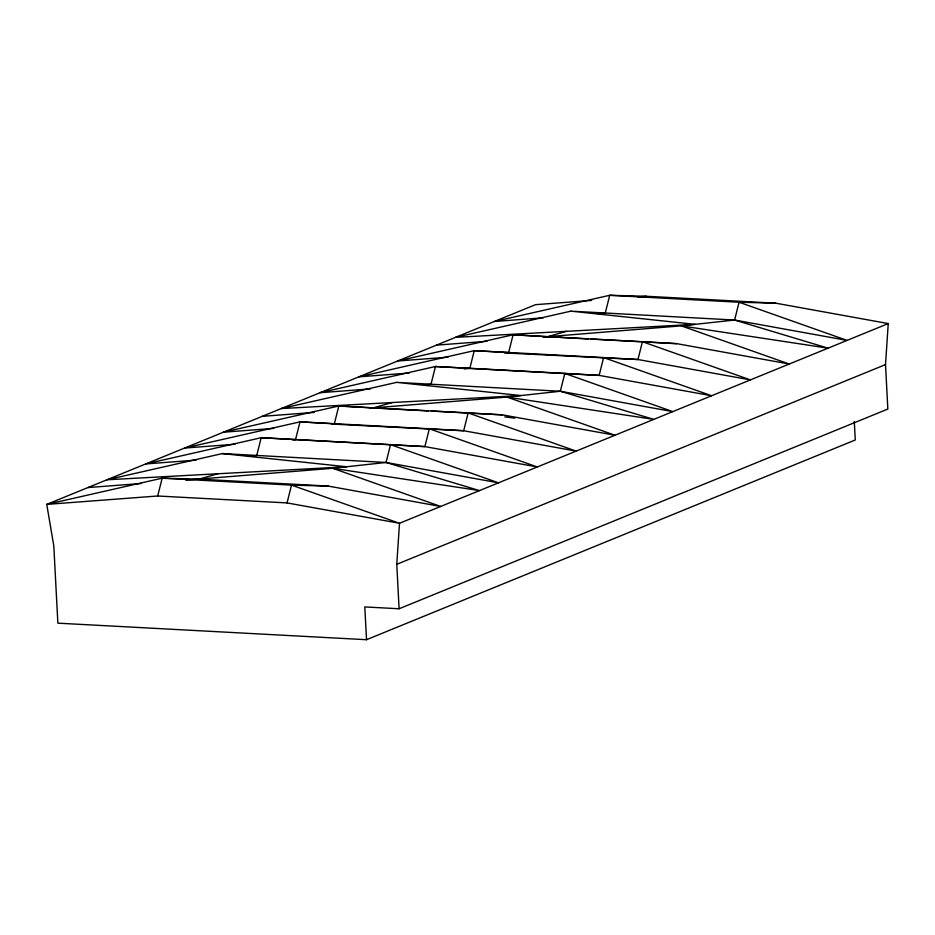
<?xml version="1.0" encoding="UTF-8"?>
<svg xmlns="http://www.w3.org/2000/svg" width="935" height="935" viewBox="0 0 935 935"><rect width="100%" height="100%" fill="white"/><g stroke="black" fill="none" stroke-linecap="round" stroke-linejoin="round"><path stroke-width="1.4" d="M399.093 608.767L396.767 564.308L399.502 523.284L888.25 323.568L885.515 364.592L887.841 409.051L399.093 608.767L364.802 606.932L366.52 639.704L57.865 623.166L53.809 545.935L46.75 504.386L535.498 304.67L591.691 300.416M328.232 486.083L291.51 485.113L162.164 478.182L46.75 504.386L157.699 495.994L162.164 478.182L198.898 479.152L328.232 486.083L440.689 506.443L332.696 468.283L185.925 480.134M287.045 502.913L291.51 485.113L399.502 523.284L287.045 502.913L157.699 495.994M222.366 453.58L346.64 466.764L106.952 479.784L222.366 453.58L386.061 462.463L479.503 490.583L332.696 468.283L386.061 462.463L390.526 444.651L424.876 446.603L537.333 466.962L429.34 428.791L299.995 421.86L184.581 448.064L235.012 444.242M370.283 408.163L506.969 397.071L560.334 391.251L564.787 373.439L599.148 375.391L711.605 395.75L603.601 357.579L474.267 350.648L358.853 376.852L409.285 373.03M543.106 337.056L681.241 325.859L734.606 320.039L739.059 302.227L775.793 303.197L888.25 323.568M396.767 564.308L885.515 364.592M366.52 639.704L855.268 439.988L854.298 421.463M448.099 357.17L397.667 360.992L513.081 334.788L547.431 336.74L566.446 331.329M273.826 428.382L223.395 432.204L338.809 406L373.158 407.94L392.174 402.541M198.898 479.152L217.902 473.753M570.899 311.156L455.497 337.36L695.184 324.34L570.899 311.156L734.606 320.039L847.063 340.398L739.059 302.227L609.713 295.296L494.311 321.5L543.293 317.795M396.639 382.368L281.225 408.572L520.912 395.552L396.639 382.368L560.334 391.251L672.791 411.61L564.787 373.439L435.453 366.508L320.039 392.712L370.47 388.89M637.799 296.933L646.447 296.278L775.793 303.197M598.049 313.646L605.261 313.108L609.713 295.296L646.447 296.278M436.481 345.132L486.913 341.31M504.292 352.927L637.962 359.519L750.419 379.891L642.415 341.719L513.081 334.788L508.617 352.6L474.267 350.648L469.802 368.46L464.041 368.893M423.789 384.858L430.988 384.32L435.453 366.508L599.148 375.391L603.601 357.579L637.962 359.519L642.415 341.719L676.776 343.659L789.233 364.019L681.241 325.859L828.048 348.159L734.606 320.039M262.209 416.344L314.09 412.417M331.469 424.022L463.69 430.731L576.147 451.102L468.154 412.931L338.809 406L334.344 423.812L299.995 421.86L295.53 439.672L292.655 439.882M196.198 460.102L145.766 463.924L261.181 437.72L390.526 444.651L498.519 482.822L386.061 462.463M246.63 456.292L249.516 456.07M252.392 455.859L256.716 455.532L261.181 437.72L424.876 446.603L429.34 428.791L463.69 430.731L468.154 412.931L502.504 414.871L614.961 435.231L506.969 397.071L653.775 419.371L560.334 391.251M87.937 487.556L141.255 483.512M547.431 336.74L588.127 338.914M591.025 339.066L640.44 341.719M643.35 341.871L676.776 343.659M373.158 407.94L428.382 410.909M431.292 411.061L502.504 414.871M504.748 416.893L514.858 418.144"/></g></svg>
